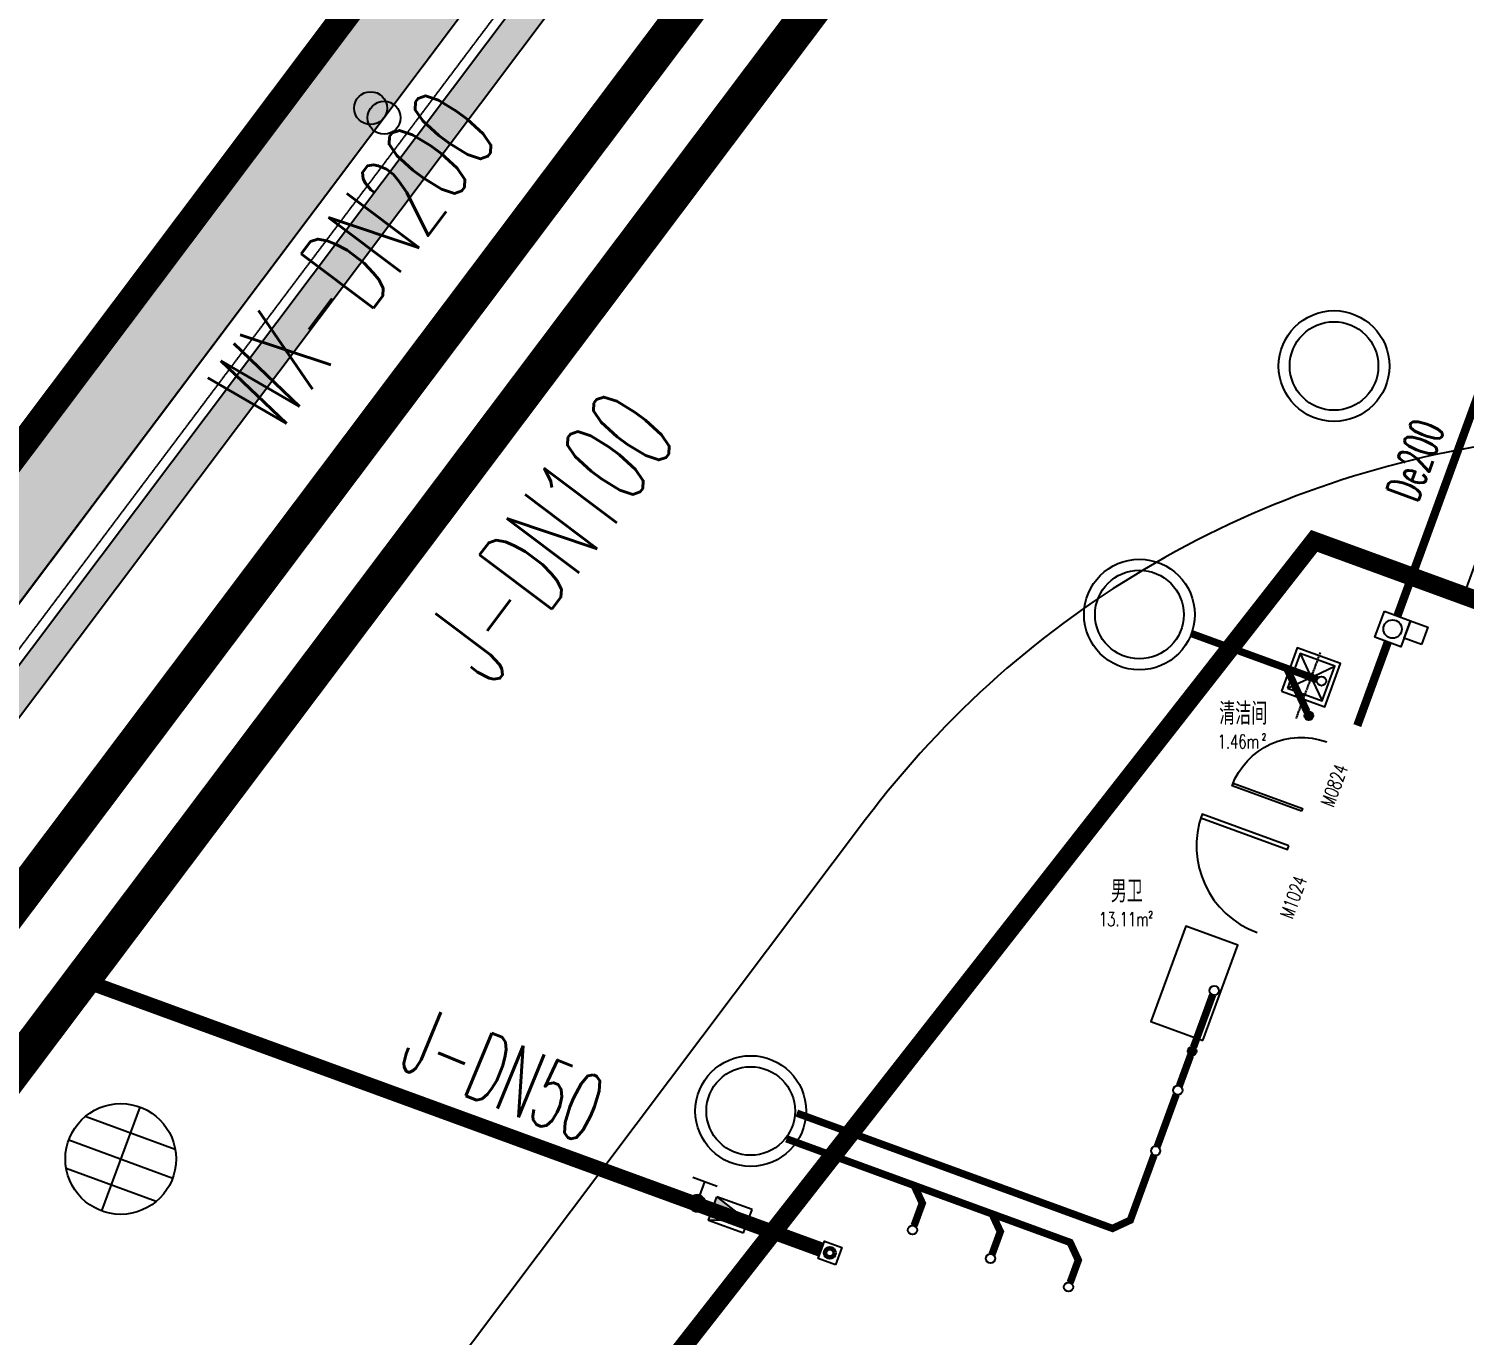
# Model space of a CAD drawing. Extents: x -11 to 40589024741, y -2 to 3380586937.
# Drawn here: x 40588175496 to 40588191051, y 3380340515 to 3380354679 of the extents above; entities that cross this region are included whole.
import ezdxf

# ---------------------------------------------------------------- set-up
doc = ezdxf.new("R2010")
doc.units = 0
doc.header["$LTSCALE"] = 10
doc.header["$MEASUREMENT"] = 0
for name, pattern in [('CENTER', [50.8, 31.75, -6.35, 6.35, -6.35]), ('DASH', [0.35, 0.25, -0.1]), ('DOTE', [2.42, 2, -0.2, 0.02, -0.2])]:
    doc.linetypes.add(name, pattern=pattern)
doc.layers.get('Defpoints').update_dxf_attribs({"color": 210})
for name, color, linetype in [('0-WALL', 252, 'Continuous'), ('1-单体污水', 50, 'Continuous'), ('1-单体雨水', 131, 'Continuous'), ('A-AXIS-DOTE', 14, 'DOTE'), ('A-WC', 223, 'Continuous'), ('EQUIP_地漏', 7, 'Continuous'), ('FM_ZF给水', 3, 'Continuous'), ('GPS-ZF废水', 31, 'Continuous'), ('SB_ZF污水', 2, 'Continuous'), ('TEXT_消防', 1, 'Continuous'), ('TEXT_给水', 3, 'Continuous'), ('TEXT_雨水', 4, 'Continuous'), ('VPIPE-雨水', 4, 'Continuous'), ('WELL_污水', 2, 'Continuous'), ('WELL_雨水', 4, 'Continuous'), ('建-房间', 252, 'Continuous'), ('建-门', 4, 'Continuous'), ('建-门窗编号', 7, 'Continuous')]:
    doc.layers.add(name, color=color, linetype=linetype)
for name, color, linetype, lineweight in [('GPS-ZF消防', 1, 'TG_X', 60), ('GPS-ZF给水', 3, 'TG_J', 60), ('LG-ZF给水', 3, 'Continuous', 60)]:
    doc.layers.add(name, color=color, linetype=linetype, lineweight=lineweight)
doc.styles.add('_TWT_PIPEDN', font='SIMPLEX', dxfattribs={"width": 0.6, "height": 3, "bigfont": 'HZTXT'})
doc.styles.add('A-AREA', font='SIMPLEX', dxfattribs={"bigfont": 'GBCBIG'})
doc.styles.add('A-WIN-LABEL', font='SIMPLEX', dxfattribs={"bigfont": 'GBCBIG'})
doc.styles.add('TG_LINETYPE', font='SIMPLEX', dxfattribs={"width": 0.8, "height": 3.5, "bigfont": 'HZTXT'})
doc.linetypes.add('TG_J', pattern='A,2,-0.3,["J",TG_LINETYPE,S=0.1,R=0,X=-0.23,Y=-0.15],0', length=2.3)
doc.linetypes.add('TG_W', pattern='A,2,-0.3,["W",TG_LINETYPE,S=0.1,R=0,X=-0.23,Y=-0.15],0', length=2.3)
doc.linetypes.add('TG_WX', pattern='A,3,-0.6,["WX",TG_LINETYPE,S=0.1,R=0,X=-0.52,Y=-0.15],0', length=3.6)
doc.linetypes.add('TG_X', pattern='A,5,-0.3,["X",TG_LINETYPE,S=0.1,R=0,X=-0.23,Y=-0.15],0', length=5.3)

# ---------------------------------------------------------------- blocks, each defined once
blk = doc.blocks.new('$VALVE$00000752')
for p, q in [((-112.5, 75), (112.5, 75)), ((112.5, 75), (112.5, -75)), ((112.5, -75), (-112.5, -75))]:
    blk.add_line(p, q)
blk.add_lwpolyline([(-112.5, -75), (112.5, 0), (-112.5, 75)], close=True)
for p in [(-112.5, 0), (112.5, 0)]:
    blk.add_point(p)
blk.add_solid([(-112.5, 75), (112.5, 0), (-112.5, -75)])
blk = doc.blocks.new('A$C34D37DA4')
at = {"ltscale": 0.5}
for points in [[(-250, -108), (250, -108), (250, 392), (-250, 392)], [(-200, -58), (200, -58), (200, 342), (-200, 342)]]:
    blk.add_lwpolyline(points, close=True, dxfattribs=at)
for points in [[(-200, 342), (-28, 171)], [(28, 171), (200, 342)], [(-200, -58), (-28, 114)], [(28, 114), (200, -58)]]:
    blk.add_lwpolyline(points, dxfattribs=at)
blk.add_circle((0, 142), 40, dxfattribs=at)
at = {"layer": 'A-AXIS-DOTE'}
blk.add_lwpolyline([(0, 427), (0, -333)], dxfattribs=at)
blk = doc.blocks.new('$TwtSys$00000147')
blk.add_circle((0, 0, 0), 25)
blk = doc.blocks.new('$TwtSys$00000141')
for p, q in [((-94, 8), (-10, 92)), ((-94, 8), (-10, 92)), ((-87, -35), (35, 87)), ((-87, -35), (35, 87)), ((-66, -66), (66, 66)), ((-66, -66), (66, 66)), ((-32, -87), (88, 33)), ((-32, -87), (88, 33)), ((11, -92), (92, -11)), ((11, -92), (92, -11))]:
    blk.add_line(p, q)
blk.add_circle((0, 0), 94)
blk.add_circle((0, 0), 94)
blk = doc.blocks.new('$VALVE$00000497')
for p, q in [((77.8, 138.2), (-77.8, 138.2)), ((0, 50), (0, 138.2))]:
    blk.add_line(p, q)
at = {"const_width": 49.6}
blk.add_lwpolyline([(24.8, 0, 1), (-24.8, 0, 1)], format="xyb", close=True, dxfattribs=at)
blk.add_circle((0, 0), 50)
blk = doc.blocks.new('*U1125')
at = {"color": 0}
blk.add_lwpolyline([(500, 0), (500, 1000), (460, 1000), (460, 0)], close=True, dxfattribs=at)
blk.add_arc((500, 0), 1000, 90, 180, dxfattribs=at)
blk = doc.blocks.new('*U1124')
at = {"color": 0, "xscale": 0.001, "yscale": 0.001, "zscale": 0.001}
blk.add_blockref('*U1125', (0, 0), dxfattribs=at)
blk = doc.blocks.new('$TWTSYS$00000376')
for radius in [0.5, 0.4]:
    blk.add_circle((0, 0, 0), radius)
blk = doc.blocks.new('$TWTSYS$00000375')
for p, q in [((0, 0.5, 0), (0, -0.5, 0)), ((0.433, 0.25, 0), (-0.433, 0.25, 0)), ((-0.5, 0, 0), (0.5, 0, 0)), ((0.433, -0.25, 0), (-0.433, -0.25, 0))]:
    blk.add_line(p, q)
blk.add_circle((0, 0, 0), 0.5)

msp = doc.modelspace()

# ---------------------------------------------------------------- hatches: boundary and pattern name
at = {"layer": '0-WALL'}
h = msp.add_hatch(dxfattribs=at)
h.set_pattern_fill('草坪或沼泽', color=256, scale=400, angle=-0.200256636)
h.set_pattern_definition([(359.79974, (40586781652.2, 3380096977.4), (1605.5824, 1594.398), [240, -48, 64, -48, 240, -960]), (359.79974, (40586781572.4, 3380097025.7), (1605.5824, 1594.398), [160, -120, 240, -120, 160, -800]), (359.79974, (40586782134.6, 3380097663.7), (1605.5824, 1594.398), [200, -80, 200, -1120]), (359.79974, (40586781335.8, 3380097986.5), (1605.5824, 1594.398), [80, -160, 80, -1280]), (89.79974, (40586781495.8, 3380097986), (-1594.398, 1605.5824), [144, -1456]), (89.79974, (40586781972.4, 3380097024.3), (-1594.398, 1605.5824), [160, -1440]), (89.79974, (40586782374.6, 3380097662.9), (-1594.398, 1605.5824), [160, -1440]), (44.79974, (40586782180.3, 3380097007.6), (5.5922, 1599.9902), [160, -2102.7417]), (134.79974, (40586781764.3, 3380097009), (-1599.9902, 5.5922), [160, -2102.7417]), (63.23469, (40586782132.4, 3380097015.7), (5.5922, 1599.99023), [160, -3417.7088]), (75.7635, (40586782052.4, 3380097024), (5.59221, 1599.99023), [160, -6436.969]), (75.7635, (40586782454.64, 3380097662.6), (5.59221, 1599.99023), [128, -6468.969]), (75.7635, (40586781527.76, 3380097985.85), (5.59221, 1599.99023), [112, -6484.969]), (103.835987, (40586781892.4, 3380097024.57), (5.59221, 1599.99023), [160, -6436.969]), (103.835987, (40586782294.64, 3380097663.17), (5.59221, 1599.99023), [128, -6468.969]), (103.835987, (40586781463.76, 3380097986.07), (5.59221, 1599.99023), [112, -6484.969]), (116.364795, (40586781812.4, 3380097016.85), (5.5922, 1599.99023), [160, -3417.7069])])
h.paths.add_polyline_path([(40588302101.650627, 3380196170.468816), (40588275532.998894, 3380123451.400391), (40588213851.098877, 3380137607.100394), (40588128542.39888, 3380162853.200394), (40588051310.197723, 3380185028.900719), (40588215760.938667, 3380403827.430827), (40588224457.898888, 3380415266.100397), (40588259176.227432, 3380461579.853973), (40588327409.831734, 3380431029.725285), (40588344233.506363, 3380419662.492857), (40588367371.5578, 3380409302.928), (40588374373.704453, 3380393980.898594), (40588343265.099297, 3380308835.863516), (40588342325.826973, 3380309179.036222), (40588348228.419678, 3380325334.510901), (40588347758.977524, 3380325506.026352), (40588351316.980003, 3380333787.979114), (40588373293.579567, 3380393938.55436), (40588366618.76474, 3380408544.319475), (40588343745.607887, 3380418785.283479), (40588326921.933281, 3380430152.515906), (40588259497.004578, 3380460340.577487), (40588225255.999771, 3380414663.566939), (40588216558.657242, 3380403224.394626), (40588052982.287758, 3380185589.19869), (40588128822.27935, 3380163813.243824), (40588214105.070473, 3380138574.811257), (40588274896.566856, 3380124623.454612), (40588301162.378349, 3380196513.641506)])
h.paths.add_polyline_path([(40588308330.118393, 3380213217.941715), (40588307390.846069, 3380213561.114415), (40588309294.968521, 3380218774.420028), (40588308825.8936, 3380218945.745433), (40588312382.598297, 3380227228.097439), (40588336080.200798, 3380292084.600181), (40588337019.473106, 3380291741.427476)])
h = msp.add_hatch(dxfattribs=at)
h.set_pattern_fill('草坪或沼泽', color=256, scale=400, angle=-0.200256636)
h.set_pattern_definition([(359.79974, (40586781652.2, 3380096977.4), (1605.5824, 1594.398), [240, -48, 64, -48, 240, -960]), (359.79974, (40586781572.4, 3380097025.7), (1605.5824, 1594.398), [160, -120, 240, -120, 160, -800]), (359.79974, (40586782134.6, 3380097663.7), (1605.5824, 1594.398), [200, -80, 200, -1120]), (359.79974, (40586781335.8, 3380097986.5), (1605.5824, 1594.398), [80, -160, 80, -1280]), (89.79974, (40586781495.8, 3380097986), (-1594.398, 1605.5824), [144, -1456]), (89.79974, (40586781972.4, 3380097024.3), (-1594.398, 1605.5824), [160, -1440]), (89.79974, (40586782374.6, 3380097662.9), (-1594.398, 1605.5824), [160, -1440]), (44.79974, (40586782180.3, 3380097007.6), (5.5922, 1599.9902), [160, -2102.7417]), (134.79974, (40586781764.3, 3380097009), (-1599.9902, 5.5922), [160, -2102.7417]), (63.23469, (40586782132.4, 3380097015.7), (5.5922, 1599.99023), [160, -3417.7088]), (75.7635, (40586782052.4, 3380097024), (5.59221, 1599.99023), [160, -6436.969]), (75.7635, (40586782454.64, 3380097662.6), (5.59221, 1599.99023), [128, -6468.969]), (75.7635, (40586781527.76, 3380097985.85), (5.59221, 1599.99023), [112, -6484.969]), (103.835987, (40586781892.4, 3380097024.57), (5.59221, 1599.99023), [160, -6436.969]), (103.835987, (40586782294.64, 3380097663.17), (5.59221, 1599.99023), [128, -6468.969]), (103.835987, (40586781463.76, 3380097986.07), (5.59221, 1599.99023), [112, -6484.969]), (116.364795, (40586781812.4, 3380097016.85), (5.5922, 1599.99023), [160, -3417.7069])])
edge = h.paths.add_edge_path()
edge.add_line((40588347473.747322, 3380325610.238097), (40588347683.541443, 3380326090.42787))
edge.add_line((40588347683.541443, 3380326090.42787), (40588351031.622383, 3380333884.752417))
edge.add_line((40588351031.622383, 3380333884.752417), (40588372861.52964, 3380393921.616653))
edge.add_line((40588372861.52964, 3380393921.616653), (40588366317.647476, 3380408240.876073))
edge.add_line((40588366317.647476, 3380408240.876073), (40588343550.448486, 3380418434.399735))
edge.add_line((40588343550.448486, 3380418434.399735), (40588326726.773811, 3380429801.632178))
edge.add_line((40588326726.773811, 3380429801.632178), (40588259625.315422, 3380459844.866894))
edge.add_line((40588259625.315422, 3380459844.866894), (40588073765.91951, 3380212575.66465))
edge.add_line((40588073765.91951, 3380212575.66465), (40588074114.249107, 3380212476.750173))
edge.add_line((40588074114.249107, 3380212476.750173), (40588253152.588203, 3380450673.037109))
edge.add_line((40588253152.588203, 3380450673.037109), (40588254435.224274, 3380450204.422307))
edge.add_line((40588254435.224258, 3380450204.422312), (40588256320.901672, 3380455368.658761))
edge.add_line((40588256320.90168, 3380455368.658754), (40588326766.815353, 3380429630.545198))
edge.add_line((40588326766.815353, 3380429630.5452), (40588324880.269547, 3380424466.932958))
edge.add_line((40588324880.269547, 3380424466.93296), (40588331455.159737, 3380422064.756639))
edge.add_line((40588331455.159737, 3380422064.756637), (40588332483.925163, 3380424880.513825))
edge.add_line((40588332483.925163, 3380424880.513825), (40588335301.736542, 3380423850.997883))
edge.add_line((40588335301.736542, 3380423850.997883), (40588334273.030251, 3380421035.31484))
edge.add_line((40588334273.030251, 3380421035.31484), (40588353055.227448, 3380414173.051638))
edge.add_line((40588353055.227448, 3380414173.051638), (40588361187.808113, 3380410524.8103))
edge.add_arc((40588348999.165817, 3380398232.729486), 17310.639832, -14.6199939483, 45.2420907397, ccw=False)
edge.add_line((40588365749.307037, 3380393863.402212), (40588366656.653191, 3380393529.94107))
edge.add_line((40588366656.653191, 3380393529.94107), (40588371065.316032, 3380391919.168731))
edge.add_line((40588371065.316032, 3380391919.168731), (40588346912.352768, 3380325815.879339))
edge.add_line((40588346912.352768, 3380325815.879339), (40588347473.747322, 3380325610.238097))
at = {"layer": '1-单体污水'}
for points in [[(40588185178.399323, 3380341947.685354), (40588185214.672348, 3380341964.545599), (40588185221.65609, 3380341949.520826)], [(40588185178.399323, 3380341947.685354), (40588185215.970207, 3380341933.958447), (40588185221.65609, 3380341949.520826)], [(40588186023.744423, 3380341638.829952), (40588186060.017448, 3380341655.690196), (40588186067.00119, 3380341640.665423)], [(40588186023.744423, 3380341638.829952), (40588186061.315323, 3380341625.103045), (40588186067.00119, 3380341640.665423)], [(40588187239.549873, 3380341673.717386), (40588187225.824127, 3380341636.146066), (40588187241.385986, 3380341630.460929)], [(40588187239.549873, 3380341673.717386), (40588187256.41011, 3380341637.444364), (40588187241.385986, 3380341630.460929)], [(40588187431.916618, 3380341763.132336), (40588187448.776863, 3380341726.859313), (40588187463.801643, 3380341733.843055)], [(40588187431.916618, 3380341763.132336), (40588187469.487511, 3380341749.405429), (40588187463.801643, 3380341733.843055)], [(40588186779.674583, 3380341522.3413), (40588186793.401482, 3380341559.912193), (40588186808.96386, 3380341554.22632)], [(40588186779.674583, 3380341522.3413), (40588186815.947601, 3380341539.201546), (40588186808.96386, 3380341554.22632)], [(40588186869.089531, 3380341329.97455), (40588186905.362556, 3380341346.834795), (40588186912.346298, 3380341331.810022)], [(40588186869.089531, 3380341329.97455), (40588186906.660423, 3380341316.247643), (40588186912.346298, 3380341331.810022)]]:
    msp.add_hatch(color=256, dxfattribs=at).paths.add_polyline_path(points)

# ---------------------------------------------------------------- linework, layer by layer
at = {"layer": '0-WALL'}
for p, q in [((40588259625.315422, 3380459844.866894), (40588073765.91951, 3380212575.66465)), ((40588074114.249107, 3380212476.750173), (40588253152.588203, 3380450673.037109))]:
    msp.add_line(p, q, dxfattribs=at)
at = {"layer": '0-WALL', "color": 1, "linetype": 'DASH', "ltscale": 3, "const_width": 300}
msp.add_lwpolyline([(40588374373.70446, 3380393980.898591), (40588367371.557808, 3380409302.927993), (40588344233.506393, 3380419662.492842), (40588327409.831779, 3380431029.725266), (40588259176.227432, 3380461579.853973), (40588224457.898903, 3380415266.100388), (40588215760.938667, 3380403827.430825), (40588051310.197769, 3380185028.900704), (40588128542.398903, 3380162853.200386), (40588213851.098892, 3380137607.100389), (40588275532.998894, 3380123451.400389)], close=True, dxfattribs=at)
at = {"layer": '0-WALL'}
msp.add_lwpolyline([(40588259497.004578, 3380460340.577487), (40588225255.999771, 3380414663.566939), (40588216558.657242, 3380403224.394626), (40588052982.287758, 3380185589.19869), (40588128822.27935, 3380163813.243824), (40588214105.070473, 3380138574.811257), (40588274896.566856, 3380124623.454612), (40588301162.378349, 3380196513.641506), (40588302101.650627, 3380196170.468816), (40588275532.998894, 3380123451.400391), (40588213851.098877, 3380137607.100394), (40588128542.39888, 3380162853.200394), (40588051310.197723, 3380185028.900719), (40588215760.938667, 3380403827.430827), (40588224457.898888, 3380415266.100397), (40588259176.227432, 3380461579.853973)], dxfattribs=at)
at = {"layer": '0-WALL', "linetype": 'CENTER', "ltscale": 0.2}
msp.add_lwpolyline([(40588374373.70446, 3380393980.898591), (40588367371.557808, 3380409302.927993), (40588344233.506393, 3380419662.492842), (40588327409.831779, 3380431029.725266), (40588259176.227432, 3380461579.853973), (40588224457.898903, 3380415266.100388), (40588215760.938667, 3380403827.430825), (40588051310.197769, 3380185028.900704), (40588128542.398903, 3380162853.200386), (40588213851.098892, 3380137607.100389), (40588275532.998894, 3380123451.400389)], close=True, dxfattribs=at)
at = {"layer": '0-WALL', "linetype": 'DASH'}
for points in [[(40588297421.678452, 3380186275.2518), (40588274896.566856, 3380124623.454611), (40588214105.070518, 3380138574.811246), (40588128822.279419, 3380163813.243817), (40588052982.287788, 3380185589.19868), (40588216558.660599, 3380403224.398946), (40588225255.999512, 3380414663.566556), (40588259497.004593, 3380460340.577489), (40588326921.933212, 3380430152.515933), (40588343745.607918, 3380418785.283481), (40588361534.817352, 3380410820.547568), (40588366618.76474, 3380408544.319479), (40588373293.579613, 3380393938.554342), (40588351315.522774, 3380333784.059697), (40588347755.687973, 3380325498.369755)], [(40588297139.896751, 3380186378.203611), (40588274705.637253, 3380124975.070877), (40588214181.261993, 3380138865.124507), (40588128906.243561, 3380164101.256846), (40588053483.914787, 3380185757.288075), (40588216797.976189, 3380403043.488082), (40588225495.429771, 3380414482.806521), (40588259593.237717, 3380459968.794543), (40588326775.563667, 3380429889.353124), (40588343599.238373, 3380418522.120672), (40588361412.225388, 3380410546.738856), (40588366392.926826, 3380408316.736924), (40588372969.542137, 3380393925.851067), (40588351036.598648, 3380333894.832758), (40588347480.050858, 3380325616.793515)]]:
    msp.add_lwpolyline(points, dxfattribs=at)
at = {"layer": '0-WALL'}
msp.add_lwpolyline([(40588144837.202133, 3380289666.801241), (40588146535.032242, 3380294313.805506), (40588189424.896843, 3380349126.36341), (40588191045.055679, 3380348534.421943), (40588191659.868073, 3380350217.179041, 0.2033273801), (40588184563.836197, 3380346106.452574), (40588142722.23484, 3380290439.52598)], format="xyb", close=True, dxfattribs=at)
at = {"layer": '0-WALL', "color": 20, "true_color": 0xf72408, "const_width": 200}
msp.add_lwpolyline([(40588140496.068047, 3380277785.006165), (40588146540.460449, 3380294328.662395), (40588189424.896797, 3380349126.363404), (40588317658.966476, 3380302274.746078), (40588288901.096779, 3380223563.724436)], close=True, dxfattribs=at)
at = {"layer": '1-单体污水', "const_width": 80}
for points in [[(40588189127.527237, 3380347744.494864), (40588188094.105881, 3380348122.065833)], [(40588189456.272552, 3380347624.38443), (40588189127.527237, 3380347744.494864)], [(40588189346.156311, 3380347274.137664), (40588189127.527237, 3380347744.494864)], [(40588188324.170914, 3380344205.255037), (40588188117.237793, 3380343638.873816)], [(40588188084.979553, 3380343550.582217), (40588187963.839592, 3380343219.019083)], [(40588187929.522331, 3380343125.091849), (40588187723.618736, 3380342561.528449)], [(40588187239.549873, 3380341673.717386), (40588183818.27832, 3380342923.593063)], [(40588185088.984383, 3380342140.052105), (40588183706.440582, 3380342645.178487)], [(40588187431.916618, 3380341763.132336), (40588187689.30146, 3380342467.601215)], [(40588185088.984383, 3380342140.052105), (40588185178.399323, 3380341947.685354)], [(40588185934.329483, 3380341831.196702), (40588185088.984383, 3380342140.052105)], [(40588185089.179779, 3380341703.489175), (40588185178.399323, 3380341947.685354)], [(40588186779.674583, 3380341522.3413), (40588185934.329483, 3380341831.196702)], [(40588185934.329483, 3380341831.196702), (40588186023.744423, 3380341638.829952)], [(40588187431.916618, 3380341763.132336), (40588187239.549873, 3380341673.717386)], [(40588185934.524879, 3380341394.633772), (40588186023.744423, 3380341638.829952)], [(40588186779.674583, 3380341522.3413), (40588186869.089531, 3380341329.97455)], [(40588186779.869972, 3380341085.77837), (40588186869.089531, 3380341329.97455)]]:
    msp.add_lwpolyline(points, dxfattribs=at)
at = {"layer": '1-单体雨水', "ltscale": 1.5, "const_width": 90}
for points in [[(40588191303.365067, 3380350988.827636), (40588190325.322983, 3380348311.901482)], [(40588189891.552711, 3380347124.661152), (40588190222.371162, 3380348030.119695)]]:
    msp.add_lwpolyline(points, dxfattribs=at)
at = {"layer": 'A-WC', "elevation": 0}
msp.add_lwpolyline([(40588188218.333633, 3380343711.596781), (40588188595.823563, 3380344744.79635), (40588188032.260162, 3380344950.699951), (40588187654.770233, 3380343917.500383), (40588188218.333633, 3380343711.596781)], dxfattribs=at)
at = {"layer": 'Defpoints', "color": 4}
msp.add_lwpolyline([(40588190184.432121, 3380348363.377295), (40588190466.213821, 3380348260.425495), (40588190363.262016, 3380347978.643794), (40588190081.480324, 3380348081.595595)], close=True, dxfattribs=at)
at = {"layer": 'Defpoints', "color": 1}
msp.add_lwpolyline([(40588190587.338501, 3380348003.240574), (40588190399.484039, 3380348071.875108), (40588190468.118568, 3380348259.729575), (40588190655.973038, 3380348191.095041)], close=True, dxfattribs=at)
at = {"layer": 'Defpoints'}
msp.add_lwpolyline([(40588184236.268494, 3380341280.497737), (40588184048.414017, 3380341349.132271), (40588184117.048553, 3380341536.986738), (40588184304.903023, 3380341468.352204)], close=True, dxfattribs=at)
at = {"layer": 'GPS-ZF废水', "linetype": 'TG_W'}
for centre in [(40588179201.116287, 3380353817.981322), (40588179346.029716, 3380353713.713418)]:
    msp.add_circle(centre, 178.526464, dxfattribs=at)
at = {"layer": 'GPS-ZF消防', "linetype": 'TG_WX', "ltscale": 0.5, "const_width": 400}
msp.add_lwpolyline([(40588139248.449173, 3380297197.784695), (40588190795.022903, 3380365730.05952)], dxfattribs=at)
at = {"layer": 'GPS-ZF给水', "ltscale": 0.5, "const_width": 400}
msp.add_lwpolyline([(40588128851.289467, 3380281579.787757), (40588223160.305206, 3380406980.544284)], dxfattribs=at)
at = {"layer": 'GPS-ZF给水', "linetype": 'Continuous', "ltscale": 0.2, "const_width": 160}
msp.add_lwpolyline([(40588184082.731331, 3380341443.059293), (40588176065.696617, 3380344372.164191)], dxfattribs=at)
at = {"layer": 'LG-ZF给水', "linetype": 'Continuous'}
msp.add_circle((40588184176.656853, 3380341408.726269), 50, dxfattribs=at)
at = {"layer": 'VPIPE-雨水', "linetype": 'Continuous'}
msp.add_circle((40588190273.847069, 3380348171.010545), 100, dxfattribs=at)

# ---------------------------------------------------------------- block references
at = {"layer": 'A-WC', "rotation": 339.9297114489383}
msp.add_blockref('A$C34D37DA4', (40588189341.706818, 3380347514.794048), dxfattribs=at)
at = {"layer": 'EQUIP_地漏', "xscale": 0.5, "yscale": 0.5, "zscale": 0.5, "rotation": 339.9297114489383}
for p in [(40588189365.967102, 3380347231.516863), (40588188101.108673, 3380343594.728017)]:
    msp.add_blockref('$TwtSys$00000141', p, dxfattribs=at)
at = {"layer": 'FM_ZF给水', "zscale": 1.8}
for name, p, xscale, yscale, rotation in [('$VALVE$00000497', (40588182737.58416, 3380341946.420671), 1.8, -1.8, 159.9297114489383), ('$VALVE$00000752', (40588183097.381706, 3380341821.126221), -1.8, 1.8, 159.9297114489384)]:
    msp.add_blockref(name, p, dxfattribs=dict(at, xscale=xscale, yscale=yscale, rotation=rotation))
at = {"layer": 'SB_ZF污水', "xscale": 2, "yscale": 2, "zscale": 2, "rotation": 339.9297114489383}
for p in [(40588189503.236168, 3380347607.225797), (40588188341.329536, 3380344252.218654), (40588187946.680962, 3380343172.055466), (40588187706.460098, 3380342514.564832), (40588185072.021141, 3380341656.525558), (40588185917.366241, 3380341347.670156), (40588186762.711342, 3380341038.814754)]:
    msp.add_blockref('$TwtSys$00000147', p, dxfattribs=at)
at = {"layer": 'WELL_污水', "xscale": 1200, "yscale": 1200, "zscale": 1200, "rotation": 339.7997433390076}
for p in [(40588189639.352821, 3380351022.605691), (40588187530.54248, 3380348327.969437), (40588183318.980713, 3380342946.438978)]:
    msp.add_blockref('$TWTSYS$00000376', p, dxfattribs=at)
at = {"layer": 'WELL_雨水', "xscale": 1200, "yscale": 1200, "zscale": 1200, "rotation": 339.79974336667}
msp.add_blockref('$TWTSYS$00000375', (40588176493.366257, 3380342426.504967), dxfattribs=at)
at = {"layer": '建-门'}
ref = msp.add_blockref('*U1124', (40588189423.059753, 3380346571.865119), dxfattribs=dict(at, xscale=800, yscale=-800, zscale=200, rotation=249.9297114820112))
ref.add_attrib('A', 'M0824', (40588189631.060066, 3380346232.36824), dxfattribs={"layer": '建-门窗编号', "height": 148.75, "rotation": 69.929711482, "style": 'A-WIN-LABEL', "width": 0.705882})
ref = msp.add_blockref('*U1124', (40588188976.935287, 3380345350.811085), dxfattribs=dict(at, xscale=-1000, yscale=-1000, zscale=200, rotation=249.9297114820112))
ref.add_attrib('A', 'M1024', (40588189188.36734, 3380345020.706924), dxfattribs={"layer": '建-门窗编号', "height": 148.75, "rotation": 69.929711482, "style": 'A-WIN-LABEL', "width": 0.705882})

# ---------------------------------------------------------------- texts
at = {"layer": 'TEXT_消防', "style": '_TWT_PIPEDN', "width": 0.557143}
msp.add_text('WX-DN200', height=980, rotation=53.0513322893, dxfattribs=at).set_placement((40588178192.322884, 3380350266.905594))
at = {"layer": 'TEXT_给水', "style": '_TWT_PIPEDN', "width": 0.557143}
for s, height, rotation, p in [('J-DN100', 980, 53.0513322887, (40588180517.728844, 3380347526.215458)), ('J-DN50', 735, 337.6814090513, (40588179486.796883, 3380343418.689552))]:
    msp.add_text(s, height=height, rotation=rotation, dxfattribs=at).set_placement(p)
at = {"layer": 'TEXT_雨水', "style": '_TWT_PIPEDN', "width": 0.557143}
msp.add_text('De200', height=367.5, rotation=69.9297114489, dxfattribs=at).set_placement((40588190543.061546, 3380349530.744965))
at = {"layer": '建-房间', "style": 'A-AREA'}
for s, p in [('清洁间', (40588188395.564171, 3380347133.39515)), ('男卫', (40588187220.882591, 3380345207.874907))]:
    msp.add_text(s, height=241.1347518, dxfattribs=at).set_placement(p)
at = {"layer": '建-房间', "style": 'A-AREA', "width": 0.705882}
for s, height, p in [('1.46m', 148.75, (40588188377.425873, 3380346877.45765)), ('2', 74.375, (40588188857.425873, 3380346964.95765)), ('13.11m', 148.75, (40588187090.297493, 3380344951.937407)), ('2', 74.375, (40588187630.297493, 3380345039.437407))]:
    msp.add_text(s, height=height, dxfattribs=at).set_placement(p)

doc.saveas('drawing.dxf')
